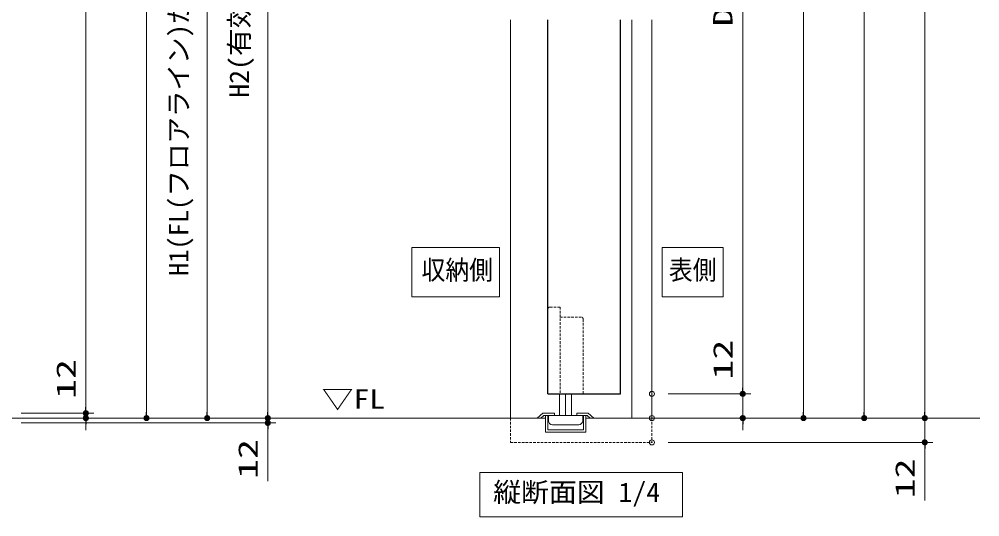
# Model space of a CAD drawing. Units: millimetres, scale not verified. Extents: x -1306 to 1306, y -607 to 607.
# Drawn here: x -771.6 to -296.3, y -12.2 to 234 of the extents above; entities that cross this region are included whole.
import ezdxf
from ezdxf.enums import TextEntityAlignment as Align

# ---------------------------------------------------------------- set-up
doc = ezdxf.new("R2010")
doc.units = ezdxf.units.MM
doc.header["$LTSCALE"] = 5
doc.header["$PDMODE"] = 32
doc.header["$PDSIZE"] = 2.5
doc.linetypes.add('USER1', pattern=[0.375, 0.25, -0.125])
for name, color, linetype, lineweight in [('0-1_線(水)', 4, 'Continuous', 9), ('0-2_線(白)', 7, 'Continuous', 30), ('0-3_線(黄)', 2, 'Continuous', 15), ('0-4_点線(水)', 4, 'USER1', 9), ('0-5_寸法線', 3, 'Continuous', 13), ('0-6_0', 3, 'Continuous', 25), ('0-7_DEFPOINTS', 7, 'Continuous', 5), ('0-8_点線(黄)', 2, 'USER1', 15)]:
    doc.layers.add(name, color=color, linetype=linetype, lineweight=lineweight)
doc.styles.add('ＭＳ ゴシック', font='')
doc.styles.get('ＭＳ ゴシック').set_extended_font_data('MS Gothic')

# ---------------------------------------------------------------- blocks, each defined once
blk = doc.blocks.new('_DOT')
at = {"layer": '0-6_0'}
blk.add_line((-2.5, 0), (-5, 0), dxfattribs=at)
for points in [[(0, 0), (-2.5, 0), (-2.48, 0.313)], [(0, 0), (-2.48, -0.313), (-2.5, 0)], [(0, 0), (-2.48, 0.313), (-2.421, 0.622)], [(0, 0), (-2.421, -0.622), (-2.48, -0.313)], [(0, 0), (-2.421, 0.622), (-2.324, 0.92)], [(0, 0), (-2.324, -0.92), (-2.421, -0.622)], [(0, 0), (-2.324, 0.92), (-2.191, 1.204)], [(0, 0), (-2.191, -1.204), (-2.324, -0.92)], [(0, 0), (-2.191, 1.204), (-2.023, 1.469)], [(0, 0), (-2.023, -1.469), (-2.191, -1.204)], [(0, 0), (-2.023, 1.469), (-1.822, 1.711)], [(0, 0), (-1.822, -1.711), (-2.023, -1.469)], [(0, 0), (-1.822, 1.711), (-1.594, 1.926)], [(0, 0), (-1.594, -1.926), (-1.822, -1.711)], [(0, 0), (-1.594, 1.926), (-1.34, 2.111)], [(0, 0), (-1.34, -2.111), (-1.594, -1.926)], [(0, 0), (-1.34, 2.111), (-1.064, 2.262)], [(0, 0), (-1.064, -2.262), (-1.34, -2.111)], [(0, 0), (-1.064, 2.262), (-0.773, 2.378)], [(0, 0), (-0.773, -2.378), (-1.064, -2.262)], [(0, 0), (-0.773, 2.378), (-0.468, 2.456)], [(0, 0), (-0.468, -2.456), (-0.773, -2.378)], [(0, 0), (-0.468, 2.456), (-0.157, 2.495)], [(0, 0), (-0.157, -2.495), (-0.468, -2.456)], [(0, 0), (-0.157, 2.495), (0.157, 2.495)], [(0, 0), (0.157, -2.495), (-0.157, -2.495)], [(0, 0), (0.157, 2.495), (0.468, 2.456)], [(0, 0), (0.468, 2.456), (0.773, 2.378)], [(0, 0), (0.773, 2.378), (1.064, 2.262)], [(0, 0), (1.064, 2.262), (1.34, 2.111)], [(0, 0), (1.34, 2.111), (1.594, 1.926)], [(0, 0), (1.594, 1.926), (1.822, 1.711)], [(0, 0), (1.822, 1.711), (2.023, 1.469)], [(0, 0), (2.023, 1.469), (2.191, 1.204)], [(0, 0), (2.191, 1.204), (2.324, 0.92)], [(0, 0), (2.324, 0.92), (2.421, 0.622)], [(0, 0), (2.421, 0.622), (2.48, 0.313)], [(0, 0), (2.48, 0.313), (2.5, 0)], [(0, 0), (0.468, -2.456), (0.157, -2.495)], [(0, 0), (0.773, -2.378), (0.468, -2.456)], [(0, 0), (1.064, -2.262), (0.773, -2.378)], [(0, 0), (1.34, -2.111), (1.064, -2.262)], [(0, 0), (1.594, -1.926), (1.34, -2.111)], [(0, 0), (1.822, -1.711), (1.594, -1.926)], [(0, 0), (2.023, -1.469), (1.822, -1.711)], [(0, 0), (2.191, -1.204), (2.023, -1.469)], [(0, 0), (2.324, -0.92), (2.191, -1.204)], [(0, 0), (2.421, -0.622), (2.324, -0.92)], [(0, 0), (2.48, -0.313), (2.421, -0.622)], [(0, 0), (2.5, 0), (2.48, -0.313)]]:
    blk.add_solid(points, dxfattribs=at)

msp = doc.modelspace()

# ---------------------------------------------------------------- linework, layer by layer
at = {"layer": '0-1_線(水)'}
for p, q in [((-528.537, 233.654), (-528.537, 36.654)), ((-468.537, 233.654), (-468.537, 36.654)), ((-458.537, 233.654), (-458.537, 36.654)), ((-504.287, 48.654), (-504.287, 37.934)), ((-501.287, 48.654), (-501.287, 37.934)), ((-498.287, 48.654), (-498.287, 37.934)), ((-495.787, 39.164), (-492.787, 39.164)), ((-509.787, 37.964), (-509.787, 35.364)), ((-509.787, 37.964), (-492.787, 37.964)), ((-507.787, 33.364), (-494.787, 33.364)), ((-492.787, 37.964), (-492.787, 35.364))]:
    msp.add_line(p, q, dxfattribs=at)
for centre, start, end in [((-507.787, 35.364), 180, 270), ((-494.787, 35.364), 270, 0)]:
    msp.add_arc(centre, 2, start, end, dxfattribs=at)
at = {"layer": '0-2_線(白)'}
for p, q in [((-510.037, 48.654), (-510.037, 233.654)), ((-474.037, 48.654), (-474.037, 233.654)), ((-510.037, 48.654), (-474.037, 48.654))]:
    msp.add_line(p, q, dxfattribs=at)
at = {"layer": '0-3_線(黄)'}
for p, q in [((-1168.409, 36.654), (-511.287, 36.654)), ((-491.287, 36.654), (-296.31, 36.654))]:
    msp.add_line(p, q, dxfattribs=at)
msp.add_lwpolyline([(-543.65, 9.654), (-443.424, 9.654), (-443.424, -12.18), (-543.65, -12.18)], close=True, dxfattribs=at)
at = {"layer": '0-4_点線(水)'}
for p, q in [((-510.037, 90.604), (-510.037, 48.654)), ((-504.087, 86.604), (-493.537, 86.604)), ((-492.537, 85.604), (-492.537, 48.654))]:
    msp.add_line(p, q, dxfattribs=at)
for points in [[(-510.037, 90.604), (-510.037, 48.654), (-492.537, 48.654)], [(-509.037, 91.604), (-504.037, 91.604), (-504.037, 48.654)]]:
    msp.add_lwpolyline(points, dxfattribs=at)
for centre, start, end in [((-509.037, 90.604), 90, 180), ((-509.037, 90.604), 90, 180), ((-493.537, 85.604), 0, 90)]:
    msp.add_arc(centre, 1, start, end, dxfattribs=at)
at = {"layer": '0-5_寸法線'}
for p, q in [((-323.537, 39.654), (-323.537, 465.654)), ((-678.642, 453.654), (-678.642, 39.654)), ((-648.642, 456.054), (-648.642, 39.654)), ((-353.537, 453.654), (-353.537, 39.654)), ((-738.642, 448.854), (-738.642, 42.054)), ((-708.642, 450.054), (-708.642, 39.654)), ((-383.537, 435.654), (-383.537, 39.654)), ((-413.639, 429.654), (-413.639, 51.654)), ((-413.639, 51.654), (-413.639, 77.416)), ((-738.642, 42.054), (-738.642, 67.816)), ((-450.537, 48.654), (-409.639, 48.654)), ((-450.537, 48.654), (-409.639, 48.654)), ((-413.639, 36.654), (-413.639, 48.654)), ((-770.642, 39.054), (-734.642, 39.054)), ((-770.642, 39.054), (-734.642, 39.054)), ((-738.642, 36.654), (-738.642, 39.054)), ((-648.642, 39.654), (-648.642, 42.654)), ((-512.484, 39.164), (-515.287, 36.664)), ((-512.484, 39.164), (-506.787, 39.164)), ((-506.787, 39.164), (-506.787, 37.964)), ((-495.787, 39.164), (-495.787, 37.964)), ((-323.537, 39.654), (-323.537, 42.654)), ((-770.642, 36.654), (-644.642, 36.654)), ((-770.642, 34.254), (-644.642, 34.254)), ((-769.842, 36.654), (-734.642, 36.654)), ((-769.842, 36.654), (-704.642, 36.654)), ((-769.842, 36.654), (-644.642, 36.654)), ((-769.842, 36.654), (-674.642, 36.654)), ((-738.642, 33.654), (-738.642, 30.654)), ((-648.642, 36.654), (-648.642, 34.254)), ((-512.026, 37.964), (-513.484, 36.664)), ((-512.026, 37.964), (-509.787, 37.964)), ((-511.287, 37.964), (-511.287, 29.664)), ((-510.087, 37.964), (-510.087, 30.864)), ((-492.787, 37.964), (-490.545, 37.964)), ((-492.487, 37.964), (-492.487, 30.864)), ((-491.287, 37.964), (-491.287, 29.664)), ((-490.545, 37.964), (-489.078, 36.654)), ((-450.537, 36.654), (-379.537, 36.654)), ((-450.537, 36.654), (-409.639, 36.654)), ((-450.537, 36.654), (-349.537, 36.654)), ((-450.537, 36.654), (-319.537, 36.654)), ((-450.537, 36.654), (-319.537, 36.654)), ((-413.639, 33.654), (-413.639, 30.654)), ((-323.537, 36.654), (-323.537, 24.654)), ((-648.642, 31.254), (-648.642, 5.492)), ((-511.287, 29.664), (-491.287, 29.664)), ((-510.087, 30.864), (-492.487, 30.864)), ((-450.537, 24.654), (-319.537, 24.654)), ((-323.537, 21.654), (-323.537, -4.108))]:
    msp.add_line(p, q, dxfattribs=at)
for points in [[(-577.434, 96.583), (-577.434, 121.1), (-533.938, 121.1), (-533.938, 96.583)], [(-453.442, 96.583), (-453.442, 121.1), (-423.285, 121.1), (-423.285, 96.583)]]:
    msp.add_lwpolyline(points, close=True, dxfattribs=at)
msp.add_lwpolyline([(-495.787, 39.164), (-490.087, 39.164), (-487.287, 36.664)], dxfattribs=at)
at = {"layer": '0-7_DEFPOINTS'}
for p in [(-458.537, 48.654), (-458.537, 48.654), (-413.639, 48.654), (-738.642, 39.054), (-738.642, 36.654), (-708.642, 36.654), (-678.642, 36.654), (-648.642, 36.654), (-648.642, 34.254), (-458.537, 36.654), (-458.537, 36.654), (-458.537, 36.654), (-413.639, 36.654), (-383.537, 36.654), (-353.537, 36.654), (-323.537, 36.654), (-458.537, 24.654)]:
    msp.add_point(p, dxfattribs=at)
at = {"layer": '0-8_点線(黄)'}
for p, q in [((-528.537, 36.654), (-528.537, 24.654)), ((-458.537, 36.654), (-458.537, 24.654)), ((-528.537, 24.654), (-458.537, 24.654))]:
    msp.add_line(p, q, dxfattribs=at)

# ---------------------------------------------------------------- block references
at = {"layer": '0-5_寸法線', "xscale": 0.6, "yscale": 0.6}
for p, rotation in [((-413.639, 48.654), 270), ((-413.639, 48.654), 270), ((-738.642, 39.054), 270), ((-738.642, 39.054), 270), ((-738.642, 36.654), 90), ((-708.642, 36.654), 270), ((-678.642, 36.654), 270), ((-648.642, 36.654), 270), ((-648.642, 36.654), 270), ((-413.639, 36.654), 90), ((-383.537, 36.654), 270), ((-353.537, 36.654), 270), ((-323.537, 36.654), 270), ((-323.537, 36.654), 270), ((-648.642, 34.254), 90), ((-323.537, 24.654), 90)]:
    msp.add_blockref('_DOT', p, dxfattribs=dict(at, rotation=rotation))

# ---------------------------------------------------------------- texts
at = {"layer": '0-3_線(黄)', "style": 'ＭＳ ゴシック'}
for s, height, width, p in [('▽FL', 9.604, 1.2, (-621.957, 38.416)), ('縦断面図 1/4', 9.621, 1.05, (-537.095, -7.724))]:
    msp.add_text(s, height=height, dxfattribs=dict(at, width=width)).set_placement(p, align=Align.BOTTOM_LEFT)
at = {"layer": '0-5_寸法線', "style": 'ＭＳ ゴシック'}
msp.add_text('H1(FL(フロアライン)から見えがかり枠上端寸法)', height=9.621, rotation=90, dxfattribs=at).set_placement((-685.078, 106.988), align=Align.BOTTOM_LEFT)
for s, height, width, p in [('H2(有効設置高さ)', 9.621, 1.05, (-655.078, 195.188)), ('DH', 9.604, 1.5, (-415.789, 230.416)), ('12', 9.604, 1.5, (-415.789, 55.797)), ('12', 9.604, 1.5, (-740.792, 46.197)), ('12', 9.604, 1.5, (-650.792, 6.635)), ('12', 9.604, 1.5, (-325.687, -2.965))]:
    msp.add_text(s, height=height, rotation=90, dxfattribs=dict(at, width=width)).set_placement(p, align=Align.BOTTOM_LEFT)
at = {"layer": '0-5_寸法線', "style": 'ＭＳ ゴシック', "width": 0.9}
for s, p in [('収納側', (-572.557, 102.262)), ('表側', (-450.148, 102.262))]:
    msp.add_text(s, height=9.604, dxfattribs=at).set_placement(p, align=Align.BOTTOM_LEFT)

doc.saveas('drawing.dxf')
